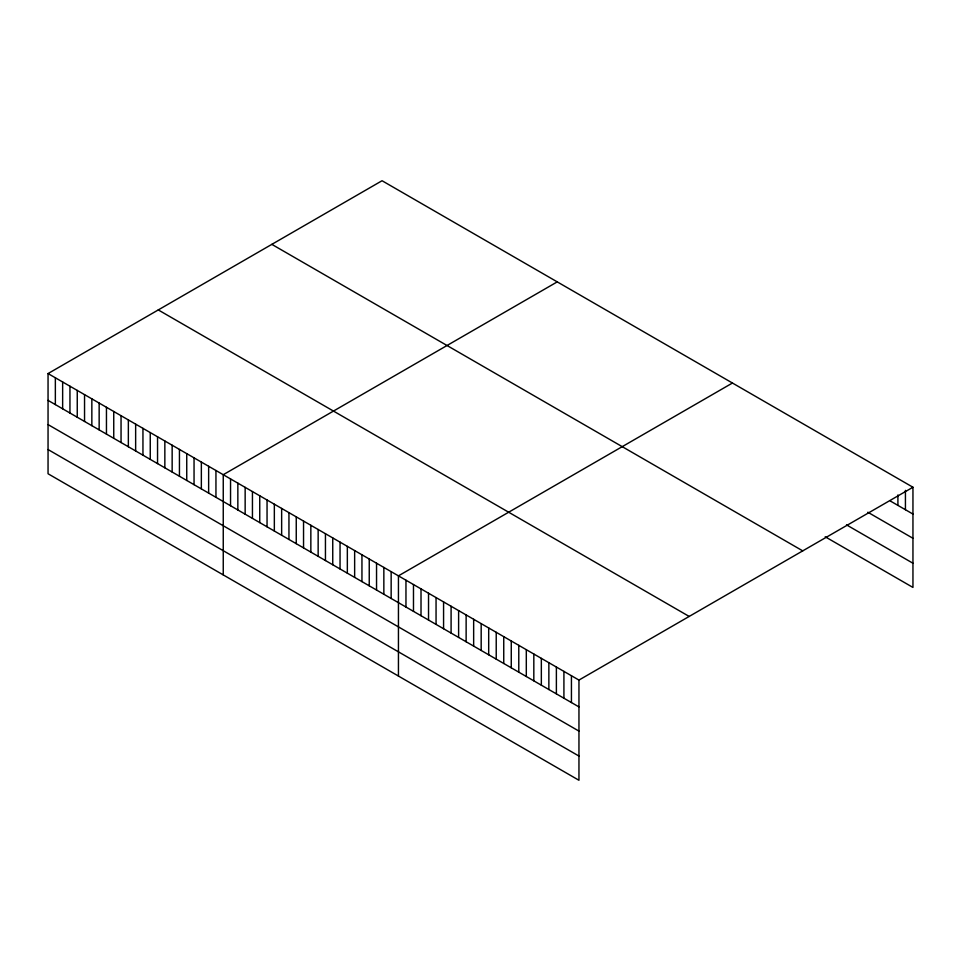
<?xml version="1.0" encoding="UTF-8"?>
<svg xmlns="http://www.w3.org/2000/svg" width="961" height="961" viewBox="0 0 961 961"><rect width="100%" height="100%" fill="white"/><g stroke="black" fill="none" stroke-linecap="round" stroke-linejoin="round"><path stroke-width="1.44" d="M48.05 373.565L578.954 680.076L578.954 780.272L48.05 473.761L48.05 373.565L382.046 180.728L912.95 487.239L912.95 587.435L825.199 536.779M557.248 281.873L223.252 474.71L223.252 574.906M732.438 383.031L398.443 575.855L398.443 676.063M578.954 680.076L912.95 487.239M890.391 501.041L912.95 514.063M867.819 512.225L912.95 538.28M846.509 524.874L912.95 563.23M271.831 244.358L802.735 550.869M158.265 309.922L689.169 616.433M48.05 400.377L578.954 706.9M48.05 424.594L578.954 731.105M48.05 449.544L578.954 756.055M905.43 490.35L905.43 509.726M897.91 494.951L897.91 505.378M571.435 675.727L571.435 702.551M563.915 671.391L563.915 698.215M556.383 667.042L556.383 693.866M548.863 662.706L548.863 689.53M541.343 658.357L541.343 685.181M533.823 654.021L533.823 680.844M526.304 649.672L526.304 676.496M518.784 645.336L518.784 672.159M511.264 640.987L511.264 667.811M503.744 636.65L503.744 663.474M496.224 632.302L496.224 659.126M488.693 627.965L488.693 654.789M481.173 623.629L481.173 650.441M473.653 619.28L473.653 646.104M466.133 614.944L466.133 641.756M458.613 610.595L458.613 637.419M451.093 606.259L451.093 633.083M443.574 601.91L443.574 628.734M436.054 597.574L436.054 624.398M428.534 593.225L428.534 620.049M421.014 588.889L421.014 615.713M413.482 584.54L413.482 611.364M405.962 580.204L405.962 607.028M391.151 571.639L391.151 598.463M383.847 567.434L383.847 594.246M376.544 563.218L376.544 590.042M369.24 559.002L369.24 585.826M361.949 554.785L361.949 581.609M354.645 550.569L354.645 577.393M347.341 546.353L347.341 573.176M340.05 542.136L340.05 568.96M332.746 537.932L332.746 564.756M325.443 533.715L325.443 560.539M318.151 529.499L318.151 556.323M310.847 525.283L310.847 552.107M303.544 521.066L303.544 547.89M296.252 516.85L296.252 543.674M288.949 512.645L288.949 539.457M281.645 508.429L281.645 535.253M274.341 504.213L274.341 531.037M267.05 499.996L267.05 526.82M259.746 495.78L259.746 522.604M252.443 491.564L252.443 518.387M245.151 487.347L245.151 514.171M237.847 483.143L237.847 509.967M230.544 478.926L230.544 505.75M215.949 470.494L215.949 497.317M208.645 466.277L208.645 493.101M201.354 462.061L201.354 488.885M194.05 457.856L194.05 484.668M186.746 453.64L186.746 480.464M179.443 449.424L179.443 476.248M172.151 445.207L172.151 472.031M164.848 440.991L164.848 467.815M157.544 436.774L157.544 463.598M150.252 432.558L150.252 459.382M142.949 428.354L142.949 455.178M135.645 424.137L135.645 450.961M128.354 419.921L128.354 446.745M121.05 415.705L121.05 442.528M113.746 411.488L113.746 438.312M106.455 407.272L106.455 434.096M99.151 403.055L99.151 429.879M91.848 398.851L91.848 425.675M84.544 394.635L84.544 421.459M77.252 390.418L77.252 417.242M69.949 386.202L69.949 413.026M62.645 381.985L62.645 408.809M55.354 377.769L55.354 404.593"/></g></svg>
